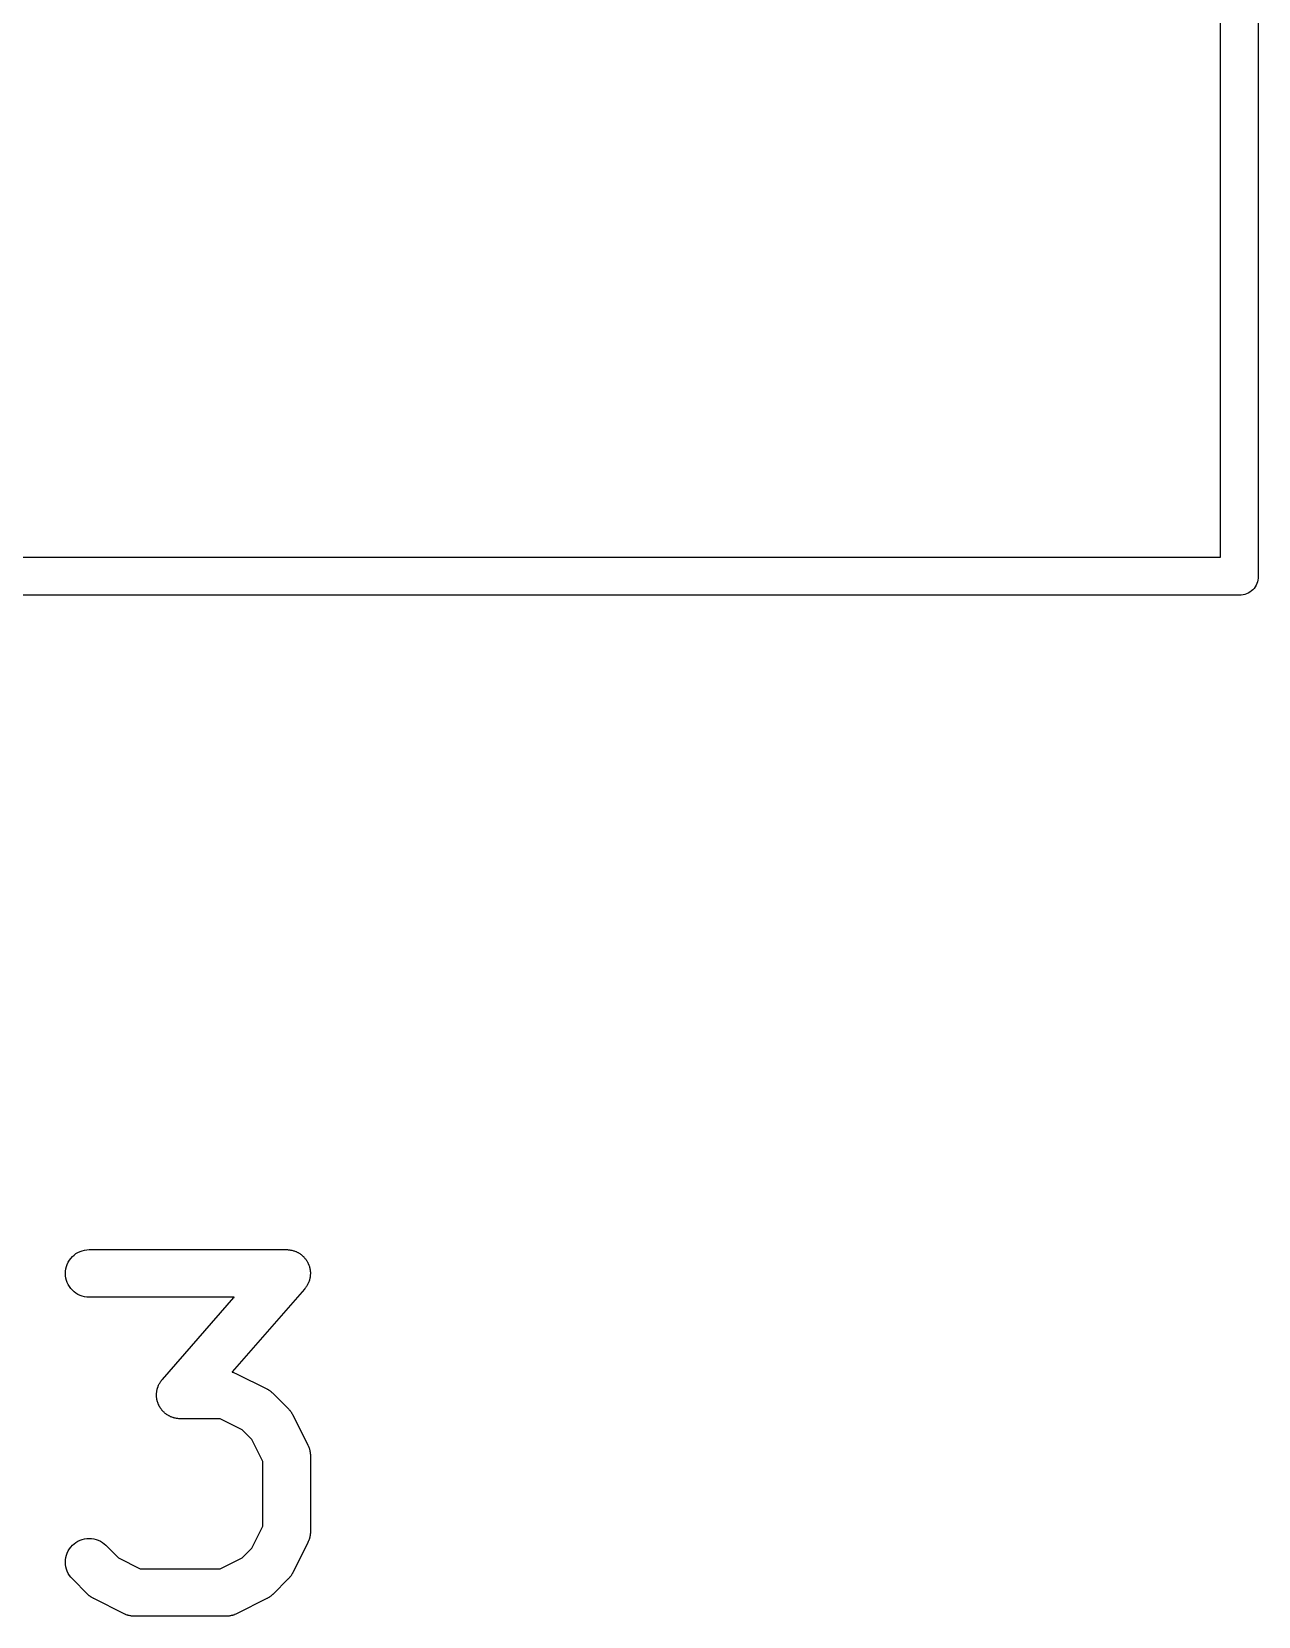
# Model space of a CAD drawing. Header units: metres. Extents: x 89 to 153, y -105 to 4.
# Drawn here: x 146.086 to 149.932, y -84.179 to -79.213 of the extents above; entities that cross this region are included whole.
import ezdxf

# ---------------------------------------------------------------- set-up
doc = ezdxf.new("R2010")
doc.units = ezdxf.units.M

msp = doc.modelspace()

# ---------------------------------------------------------------- linework, layer by layer
for points in [[(149.9322, -75.68), (149.9322, -80.92), (149.9319, -80.9258), (149.931, -80.9316), (149.9296, -80.9373), (149.9276, -80.9428), (149.9252, -80.9481), (149.9221, -80.9531), (149.9187, -80.9578), (149.9147, -80.9621), (149.9104, -80.966), (149.9057, -80.9695), (149.9007, -80.9725), (149.8954, -80.975), (149.8899, -80.977), (149.8843, -80.9784), (149.8785, -80.9792), (149.8726, -80.9795), (142.1327, -80.9795)], [(149.8126, -80.8605), (149.8126, -80.8605), (149.8126, -80.8605), (149.8126, -80.8605), (149.8127, -80.8605), (149.8127, -80.8605), (149.8127, -80.8605), (149.8127, -80.8605), (149.8127, -80.8605), (149.8127, -80.8605), (149.8127, -80.8605), (149.8127, -80.8605), (149.8127, -80.8605), (149.8127, -80.8605), (149.8127, -80.8605), (149.8127, -80.8605), (149.8128, -80.8605), (149.8128, -80.8604), (149.8128, -80.8604), (149.8128, -80.8604), (149.8128, -80.8604), (149.8128, -80.8604), (149.8128, -80.8604), (149.8128, -80.8604), (149.8128, -80.8604), (149.8128, -80.8604), (149.8128, -80.8604), (149.8128, -80.8604), (149.8128, -80.8604), (149.8129, -80.8604), (149.8129, -80.8604), (149.8129, -80.8604), (149.8129, -80.8604), (149.8129, -80.8604), (149.8129, -80.8604), (149.8129, -80.8604), (149.8129, -80.8604), (149.8129, -80.8604), (149.8129, -80.8604), (149.8129, -80.8604), (149.8129, -80.8604), (149.8129, -80.8604), (149.8129, -80.8604), (149.8129, -80.8603), (149.813, -80.8603), (149.813, -80.8603), (149.813, -80.8603), (149.813, -80.8603), (149.813, -80.8603), (149.813, -80.8603), (149.813, -80.8603), (149.813, -80.8603), (149.813, -80.8603), (149.813, -80.8603), (149.813, -80.8603), (149.813, -80.8603), (149.813, -80.8603), (149.813, -80.8603), (149.813, -80.8603), (149.813, -80.8602), (149.813, -80.8602), (149.813, -80.8602), (149.813, -80.8602), (149.813, -80.8602), (149.8131, -80.8602), (149.8131, -80.8602), (149.8131, -80.8602), (149.8131, -80.8602), (149.8131, -80.8602), (149.8131, -80.8602), (149.8131, -80.8602), (149.8131, -80.8602), (149.8131, -80.8602), (149.8131, -80.8601), (149.8131, -80.8601), (149.8131, -80.8601), (149.8131, -80.8601), (149.8131, -80.8601), (149.8131, -80.8601), (149.8131, -80.8601), (149.8131, -80.8601), (149.8131, -80.8601), (149.8131, -80.8601), (149.8131, -80.8601), (149.8131, -80.8601), (149.8131, -80.8601), (149.8131, -80.86), (149.8131, -80.86), (149.8131, -80.86), (149.8131, -80.86), (149.8131, -80.86), (149.8131, -80.86), (149.8131, -80.86), (149.8131, -80.86), (149.8131, -80.86), (149.8131, -80.86), (149.8131, -80.86), (149.8131, -75.74)], [(142.1927, -80.8605), (149.8126, -80.8605), (149.8126, -80.8605)], [(146.214, -84.0623), (146.209, -84.0569), (146.2047, -84.051), (146.2009, -84.0447), (146.1978, -84.0381), (146.1953, -84.0312), (146.1936, -84.0241), (146.1925, -84.0169), (146.1921, -84.0096), (146.1925, -84.0023), (146.1936, -83.995), (146.1953, -83.9879), (146.1978, -83.9811), (146.2009, -83.9744), (146.2047, -83.9682), (146.209, -83.9623), (146.214, -83.9569), (146.2194, -83.952), (146.2253, -83.9476), (146.2315, -83.9438), (146.2381, -83.9407), (146.245, -83.9383), (146.2521, -83.9365), (146.2594, -83.9354), (146.2667, -83.935), (146.274, -83.9354), (146.2812, -83.9365), (146.2883, -83.9383), (146.2952, -83.9407), (146.3018, -83.9438), (146.3081, -83.9476), (146.314, -83.952), (146.3194, -83.9569), (146.3584, -83.9959), (146.3584, -83.9959), (146.3584, -83.9959), (146.3584, -83.9959), (146.3584, -83.9959), (146.3584, -83.9959), (146.3584, -83.9959), (146.3584, -83.9959), (146.3584, -83.9959), (146.3584, -83.9959), (146.3584, -83.9959), (146.3585, -83.9959), (146.3585, -83.996), (146.3585, -83.996), (146.3585, -83.996), (146.3585, -83.996), (146.3585, -83.996), (146.3585, -83.996), (146.3585, -83.996), (146.3585, -83.996), (146.427, -84.0302), (146.427, -84.0302), (146.427, -84.0302), (146.427, -84.0302), (146.427, -84.0302), (146.427, -84.0302), (146.4271, -84.0302), (146.4271, -84.0302), (146.4271, -84.0303), (146.4271, -84.0303), (146.4271, -84.0303), (146.4271, -84.0303), (146.4271, -84.0303), (146.4271, -84.0303), (146.4271, -84.0303), (146.4271, -84.0303), (146.4271, -84.0303), (146.4271, -84.0303), (146.4271, -84.0303), (146.4271, -84.0303), (146.4272, -84.0303), (146.4272, -84.0303), (146.4272, -84.0303), (146.4272, -84.0303), (146.4272, -84.0303), (146.4272, -84.0303), (146.4272, -84.0303), (146.4272, -84.0303), (146.4272, -84.0303), (146.4272, -84.0303), (146.4272, -84.0303), (146.4272, -84.0303), (146.6775, -84.0303), (146.6775, -84.0303), (146.6775, -84.0303), (146.6775, -84.0303), (146.6775, -84.0303), (146.6776, -84.0303), (146.6776, -84.0303), (146.6776, -84.0303), (146.6776, -84.0303), (146.6776, -84.0303), (146.6776, -84.0303), (146.6776, -84.0303), (146.6776, -84.0303), (146.6776, -84.0303), (146.6776, -84.0303), (146.6776, -84.0303), (146.6776, -84.0303), (146.6777, -84.0303), (146.6777, -84.0303), (146.6777, -84.0303), (146.6777, -84.0303), (146.6777, -84.0303), (146.6777, -84.0303), (146.6777, -84.0303), (146.6777, -84.0302), (146.6777, -84.0302), (146.6777, -84.0302), (146.6777, -84.0302), (146.6777, -84.0302), (146.6777, -84.0302), (146.6777, -84.0302), (146.6777, -84.0302), (146.7463, -83.996), (146.7463, -83.996), (146.7463, -83.996), (146.7463, -83.996), (146.7463, -83.996), (146.7463, -83.996), (146.7463, -83.996), (146.7463, -83.996), (146.7463, -83.9959), (146.7463, -83.9959), (146.7463, -83.9959), (146.7463, -83.9959), (146.7463, -83.9959), (146.7463, -83.9959), (146.7464, -83.9959), (146.7464, -83.9959), (146.7464, -83.9959), (146.7464, -83.9959), (146.7464, -83.9959), (146.7464, -83.9959), (146.7768, -83.9655), (146.7768, -83.9655), (146.7768, -83.9655), (146.7768, -83.9655), (146.7768, -83.9655), (146.7768, -83.9655), (146.7768, -83.9654), (146.7768, -83.9654), (146.7768, -83.9654), (146.7768, -83.9654), (146.7768, -83.9654), (146.7768, -83.9654), (146.7768, -83.9654), (146.7768, -83.9654), (146.7769, -83.9654), (146.7769, -83.9654), (146.7769, -83.9654), (146.7769, -83.9654), (146.7769, -83.9654), (146.7769, -83.9654), (146.8111, -83.8969), (146.8111, -83.8968), (146.8111, -83.8968), (146.8111, -83.8968), (146.8111, -83.8968), (146.8111, -83.8968), (146.8111, -83.8968), (146.8111, -83.8968), (146.8111, -83.8968), (146.8112, -83.8968), (146.8112, -83.8968), (146.8112, -83.8968), (146.8112, -83.8968), (146.8112, -83.8968), (146.8112, -83.8968), (146.8112, -83.8967), (146.8112, -83.8967), (146.8112, -83.8967), (146.8112, -83.8967), (146.8112, -83.8967), (146.8112, -83.8967), (146.8112, -83.8967), (146.8112, -83.8967), (146.8112, -83.8967), (146.8112, -83.8967), (146.8112, -83.8967), (146.8112, -83.8967), (146.8112, -83.8967), (146.8112, -83.8967), (146.8112, -83.8966), (146.8112, -83.8966), (146.8112, -83.8966), (146.8112, -83.694), (146.8112, -83.6939), (146.8112, -83.6939), (146.8112, -83.6939), (146.8112, -83.6939), (146.8112, -83.6939), (146.8112, -83.6939), (146.8112, -83.6939), (146.8112, -83.6939), (146.8112, -83.6939), (146.8112, -83.6939), (146.8112, -83.6939), (146.8112, -83.6939), (146.8112, -83.6939), (146.8112, -83.6939), (146.8112, -83.6938), (146.8112, -83.6938), (146.8112, -83.6938), (146.8112, -83.6938), (146.8112, -83.6938), (146.8112, -83.6938), (146.8112, -83.6938), (146.8112, -83.6938), (146.8111, -83.6938), (146.8111, -83.6938), (146.8111, -83.6938), (146.8111, -83.6938), (146.8111, -83.6938), (146.8111, -83.6938), (146.8111, -83.6937), (146.8111, -83.6937), (146.8111, -83.6937), (146.7769, -83.6252), (146.7769, -83.6252), (146.7769, -83.6252), (146.7769, -83.6252), (146.7769, -83.6252), (146.7769, -83.6252), (146.7768, -83.6252), (146.7768, -83.6252), (146.7768, -83.6252), (146.7768, -83.6252), (146.7768, -83.6252), (146.7768, -83.6252), (146.7768, -83.6251), (146.7768, -83.6251), (146.7768, -83.6251), (146.7768, -83.6251), (146.7768, -83.6251), (146.7768, -83.6251), (146.7768, -83.6251), (146.7768, -83.6251), (146.7464, -83.5947), (146.7464, -83.5947), (146.7464, -83.5947), (146.7464, -83.5947), (146.7464, -83.5947), (146.7464, -83.5947), (146.7463, -83.5947), (146.7463, -83.5947), (146.7463, -83.5947), (146.7463, -83.5947), (146.7463, -83.5947), (146.7463, -83.5946), (146.7463, -83.5946), (146.7463, -83.5946), (146.7463, -83.5946), (146.7463, -83.5946), (146.7463, -83.5946), (146.7463, -83.5946), (146.7463, -83.5946), (146.7463, -83.5946), (146.6777, -83.5604), (146.6777, -83.5604), (146.6777, -83.5604), (146.6777, -83.5604), (146.6777, -83.5604), (146.6777, -83.5603), (146.6777, -83.5603), (146.6777, -83.5603), (146.6777, -83.5603), (146.6777, -83.5603), (146.6777, -83.5603), (146.6777, -83.5603), (146.6777, -83.5603), (146.6777, -83.5603), (146.6777, -83.5603), (146.6776, -83.5603), (146.6776, -83.5603), (146.6776, -83.5603), (146.6776, -83.5603), (146.6776, -83.5603), (146.6776, -83.5603), (146.6776, -83.5603), (146.6776, -83.5603), (146.6776, -83.5603), (146.6776, -83.5603), (146.6776, -83.5603), (146.6776, -83.5603), (146.6775, -83.5603), (146.6775, -83.5603), (146.6775, -83.5603), (146.6775, -83.5603), (146.6775, -83.5603), (146.5524, -83.5603), (146.5512, -83.5603), (146.5512, -83.5603), (146.5512, -83.5603), (146.5512, -83.5603), (146.5512, -83.5603), (146.5512, -83.5603), (146.5512, -83.5603), (146.5512, -83.5603), (146.55, -83.5603), (146.5476, -83.5601), (146.5476, -83.5601), (146.5476, -83.5601), (146.5476, -83.5601), (146.5475, -83.5601), (146.5475, -83.5601), (146.5475, -83.5601), (146.5451, -83.5599), (146.5439, -83.5598), (146.5439, -83.5598), (146.5439, -83.5598), (146.5439, -83.5598), (146.5439, -83.5598), (146.5439, -83.5598), (146.5439, -83.5598), (146.5439, -83.5598), (146.5427, -83.5597), (146.5403, -83.5592), (146.5403, -83.5592), (146.5403, -83.5592), (146.5403, -83.5592), (146.5403, -83.5592), (146.5403, -83.5592), (146.5403, -83.5592), (146.5378, -83.5589), (146.5367, -83.5586), (146.5367, -83.5586), (146.5367, -83.5586), (146.5367, -83.5586), (146.5367, -83.5586), (146.5367, -83.5586), (146.5367, -83.5586), (146.5367, -83.5586), (146.5355, -83.5584), (146.5332, -83.5577), (146.5332, -83.5577), (146.5332, -83.5577), (146.5332, -83.5577), (146.5331, -83.5577), (146.5331, -83.5577), (146.5331, -83.5577), (146.5307, -83.5571), (146.5297, -83.5567), (146.5296, -83.5567), (146.5296, -83.5567), (146.5296, -83.5567), (146.5296, -83.5567), (146.5296, -83.5567), (146.5296, -83.5567), (146.5296, -83.5567), (146.5285, -83.5564), (146.5262, -83.5555), (146.5262, -83.5555), (146.5262, -83.5555), (146.5262, -83.5555), (146.5262, -83.5555), (146.5262, -83.5555), (146.5262, -83.5555), (146.5239, -83.5546), (146.5228, -83.5541), (146.5228, -83.5541), (146.5228, -83.5541), (146.5228, -83.5541), (146.5228, -83.5541), (146.5228, -83.5541), (146.5228, -83.5541), (146.5228, -83.5541), (146.5217, -83.5537), (146.5195, -83.5526), (146.5195, -83.5526), (146.5195, -83.5526), (146.5195, -83.5526), (146.5195, -83.5526), (146.5195, -83.5526), (146.5195, -83.5526), (146.5172, -83.5515), (146.5162, -83.5509), (146.5162, -83.5509), (146.5162, -83.5509), (146.5162, -83.5509), (146.5162, -83.5509), (146.5162, -83.5509), (146.5162, -83.5509), (146.5162, -83.5509), (146.5152, -83.5504), (146.5131, -83.549), (146.5131, -83.549), (146.5131, -83.549), (146.5131, -83.549), (146.5131, -83.549), (146.5131, -83.549), (146.5131, -83.549), (146.511, -83.5477), (146.51, -83.5471), (146.51, -83.547), (146.51, -83.547), (146.51, -83.547), (146.51, -83.547), (146.51, -83.547), (146.51, -83.547), (146.51, -83.547), (146.509, -83.5464), (146.5071, -83.5449), (146.5071, -83.5449), (146.5071, -83.5449), (146.5071, -83.5449), (146.5071, -83.5449), (146.5071, -83.5449), (146.5071, -83.5449), (146.5051, -83.5434), (146.5042, -83.5426), (146.5042, -83.5426), (146.5042, -83.5426), (146.5042, -83.5426), (146.5042, -83.5426), (146.5042, -83.5426), (146.5042, -83.5426), (146.5042, -83.5426), (146.5033, -83.5419), (146.5015, -83.5401), (146.5015, -83.5401), (146.5015, -83.5401), (146.5015, -83.5401), (146.5015, -83.5401), (146.5015, -83.5401), (146.5015, -83.5401), (146.4997, -83.5385), (146.4989, -83.5376), (146.4989, -83.5376), (146.4989, -83.5376), (146.4989, -83.5376), (146.4989, -83.5376), (146.4989, -83.5376), (146.4989, -83.5376), (146.4989, -83.5376), (146.498, -83.5368), (146.4964, -83.5349), (146.4964, -83.5349), (146.4964, -83.5349), (146.4964, -83.5349), (146.4964, -83.5349), (146.4964, -83.5349), (146.4964, -83.5349), (146.4948, -83.5331), (146.4941, -83.5321), (146.4941, -83.5321), (146.4941, -83.5321), (146.4941, -83.5321), (146.4941, -83.5321), (146.4941, -83.5321), (146.4941, -83.5321), (146.4941, -83.5321), (146.4933, -83.5312), (146.4919, -83.5292), (146.4919, -83.5292), (146.4919, -83.5292), (146.4919, -83.5292), (146.4919, -83.5292), (146.4919, -83.5292), (146.4919, -83.5292), (146.4904, -83.5272), (146.4898, -83.5262), (146.4898, -83.5262), (146.4898, -83.5262), (146.4898, -83.5262), (146.4898, -83.5262), (146.4898, -83.5262), (146.4898, -83.5262), (146.4898, -83.5262), (146.4891, -83.5252), (146.4879, -83.523), (146.4879, -83.523), (146.4879, -83.523), (146.4879, -83.523), (146.4879, -83.523), (146.4879, -83.523), (146.4879, -83.523), (146.4866, -83.5209), (146.4861, -83.5199), (146.4861, -83.5198), (146.4861, -83.5198), (146.4861, -83.5198), (146.4861, -83.5198), (146.4861, -83.5198), (146.4861, -83.5198), (146.4861, -83.5198), (146.4856, -83.5188), (146.4846, -83.5165), (146.4846, -83.5165), (146.4846, -83.5165), (146.4846, -83.5165), (146.4846, -83.5165), (146.4846, -83.5165), (146.4846, -83.5165), (146.4835, -83.5143), (146.4831, -83.5132), (146.4831, -83.5132), (146.4831, -83.5132), (146.4831, -83.5132), (146.4831, -83.5132), (146.4831, -83.5132), (146.4831, -83.5132), (146.4831, -83.5132), (146.4827, -83.5121), (146.4819, -83.5098), (146.4819, -83.5097), (146.4819, -83.5097), (146.4819, -83.5097), (146.4819, -83.5097), (146.4819, -83.5097), (146.4819, -83.5097), (146.4811, -83.5074), (146.4808, -83.5063), (146.4808, -83.5063), (146.4808, -83.5063), (146.4808, -83.5063), (146.4808, -83.5063), (146.4808, -83.5063), (146.4808, -83.5063), (146.4808, -83.5062), (146.4804, -83.5051), (146.4799, -83.5027), (146.4799, -83.5027), (146.4799, -83.5027), (146.4799, -83.5027), (146.4799, -83.5027), (146.4799, -83.5027), (146.4799, -83.5027), (146.4793, -83.5003), (146.4791, -83.4992), (146.4791, -83.4992), (146.4791, -83.4992), (146.4791, -83.4991), (146.4791, -83.4991), (146.4791, -83.4991), (146.4791, -83.4991), (146.4791, -83.4991), (146.4789, -83.498), (146.4786, -83.4955), (146.4786, -83.4955), (146.4786, -83.4955), (146.4786, -83.4955), (146.4786, -83.4955), (146.4786, -83.4955), (146.4786, -83.4955), (146.4782, -83.4931), (146.4781, -83.4919), (146.4781, -83.4919), (146.4781, -83.4919), (146.4781, -83.4919), (146.4781, -83.4919), (146.4781, -83.4919), (146.4781, -83.4919), (146.4781, -83.4919), (146.478, -83.4907), (146.478, -83.4883), (146.478, -83.4883), (146.478, -83.4883), (146.478, -83.4882), (146.478, -83.4882), (146.478, -83.4882), (146.478, -83.4882), (146.4778, -83.4858), (146.4779, -83.4846), (146.4779, -83.4846), (146.4779, -83.4846), (146.4779, -83.4846), (146.4779, -83.4846), (146.4779, -83.4846), (146.4779, -83.4846), (146.4779, -83.4846), (146.4779, -83.4834), (146.4781, -83.481), (146.4781, -83.4809), (146.4781, -83.4809), (146.4781, -83.4809), (146.4781, -83.4809), (146.4781, -83.4809), (146.4781, -83.4809), (146.4782, -83.4785), (146.4784, -83.4773), (146.4784, -83.4773), (146.4784, -83.4773), (146.4784, -83.4773), (146.4784, -83.4773), (146.4784, -83.4773), (146.4784, -83.4773), (146.4784, -83.4773), (146.4785, -83.4761), (146.4789, -83.4737), (146.4789, -83.4737), (146.4789, -83.4737), (146.4789, -83.4737), (146.4789, -83.4737), (146.4789, -83.4737), (146.4789, -83.4737), (146.4793, -83.4712), (146.4796, -83.4701), (146.4796, -83.4701), (146.4796, -83.4701), (146.4796, -83.4701), (146.4796, -83.4701), (146.4796, -83.4701), (146.4796, -83.4701), (146.4796, -83.4701), (146.4798, -83.4689), (146.4804, -83.4665), (146.4804, -83.4665), (146.4804, -83.4665), (146.4805, -83.4665), (146.4805, -83.4665), (146.4805, -83.4665), (146.4805, -83.4665), (146.4811, -83.4641), (146.4814, -83.463), (146.4814, -83.463), (146.4814, -83.463), (146.4815, -83.463), (146.4815, -83.463), (146.4815, -83.463), (146.4815, -83.463), (146.4815, -83.463), (146.4818, -83.4619), (146.4827, -83.4596), (146.4827, -83.4596), (146.4827, -83.4596), (146.4827, -83.4596), (146.4827, -83.4596), (146.4827, -83.4596), (146.4827, -83.4596), (146.4835, -83.4572), (146.484, -83.4562), (146.484, -83.4562), (146.484, -83.4562), (146.484, -83.4562), (146.484, -83.4562), (146.484, -83.4562), (146.484, -83.4562), (146.484, -83.4562), (146.4845, -83.4551), (146.4856, -83.4529), (146.4856, -83.4529), (146.4856, -83.4529), (146.4856, -83.4529), (146.4856, -83.4529), (146.4856, -83.4529), (146.4856, -83.4529), (146.4866, -83.4506), (146.4872, -83.4496), (146.4872, -83.4496), (146.4872, -83.4496), (146.4873, -83.4496), (146.4873, -83.4496), (146.4873, -83.4496), (146.4873, -83.4496), (146.4873, -83.4496), (146.4878, -83.4486), (146.4891, -83.4465), (146.4891, -83.4465), (146.4891, -83.4465), (146.4891, -83.4465), (146.4891, -83.4465), (146.4891, -83.4465), (146.4891, -83.4465), (146.4904, -83.4444), (146.4911, -83.4434), (146.4911, -83.4434), (146.4911, -83.4434), (146.4911, -83.4434), (146.4911, -83.4434), (146.4911, -83.4434), (146.4911, -83.4434), (146.4911, -83.4434), (146.4917, -83.4424), (146.4933, -83.4405), (146.4933, -83.4405), (146.4933, -83.4405), (146.4933, -83.4405), (146.4933, -83.4405), (146.4933, -83.4405), (146.4933, -83.4405), (146.4948, -83.4385), (146.4955, -83.4376), (146.4955, -83.4376), (146.4955, -83.4376), (146.4956, -83.4376), (146.4956, -83.4376), (146.4956, -83.4376), (146.4956, -83.4376), (146.4956, -83.4376), (146.4963, -83.4367), (146.7207, -83.1802), (146.7207, -83.1802), (146.7207, -83.1802), (146.7207, -83.1802), (146.7207, -83.1802), (146.7207, -83.1802), (146.7208, -83.1801), (146.7208, -83.1801), (146.7208, -83.1801), (146.7208, -83.1801), (146.7208, -83.1801), (146.7208, -83.1801), (146.7208, -83.1801), (146.7208, -83.1801), (146.7208, -83.1801), (146.7208, -83.1801), (146.7208, -83.1801), (146.7208, -83.1801), (146.7208, -83.1801), (146.7208, -83.1801), (146.7208, -83.18), (146.7208, -83.18), (146.7208, -83.18), (146.7208, -83.18), (146.7208, -83.18), (146.7208, -83.18), (146.7208, -83.18), (146.7208, -83.18), (146.7208, -83.18), (146.7208, -83.18), (146.7208, -83.18), (146.7208, -83.18), (146.7208, -83.18), (146.7208, -83.1799), (146.7208, -83.1799), (146.7208, -83.1799), (146.7208, -83.1799), (146.7208, -83.1799), (146.7208, -83.1799), (146.7208, -83.1799), (146.7208, -83.1799), (146.7208, -83.1799), (146.7208, -83.1799), (146.7208, -83.1799), (146.7208, -83.1799), (146.7208, -83.1798), (146.7208, -83.1798), (146.7208, -83.1798), (146.7208, -83.1798), (146.7208, -83.1798), (146.7208, -83.1798), (146.7208, -83.1798), (146.7208, -83.1798), (146.7208, -83.1798), (146.7208, -83.1798), (146.7208, -83.1798), (146.7208, -83.1798), (146.7208, -83.1797), (146.7208, -83.1797), (146.7208, -83.1797), (146.7208, -83.1797), (146.7208, -83.1797), (146.7208, -83.1797), (146.7208, -83.1797), (146.7208, -83.1797), (146.7208, -83.1797), (146.7208, -83.1797), (146.7208, -83.1797), (146.7208, -83.1797), (146.7208, -83.1796), (146.7208, -83.1796), (146.7208, -83.1796), (146.7208, -83.1796), (146.7208, -83.1796), (146.7208, -83.1796), (146.7208, -83.1796), (146.7208, -83.1796), (146.7208, -83.1796), (146.7208, -83.1796), (146.7208, -83.1796), (146.7208, -83.1796), (146.7208, -83.1796), (146.7208, -83.1796), (146.7207, -83.1796), (146.7207, -83.1795), (146.7207, -83.1795), (146.7207, -83.1795), (146.7207, -83.1795), (146.7207, -83.1795), (146.7207, -83.1795), (146.7207, -83.1795), (146.7207, -83.1795), (146.7207, -83.1795), (146.7207, -83.1795), (146.7207, -83.1795), (146.7207, -83.1795), (146.7207, -83.1795), (146.7207, -83.1795), (146.7207, -83.1795), (146.7207, -83.1795), (146.7207, -83.1795), (146.7206, -83.1795), (146.7206, -83.1794), (146.7206, -83.1794), (146.7206, -83.1794), (146.7206, -83.1794), (146.7206, -83.1794), (146.7206, -83.1794), (146.7206, -83.1794), (146.7206, -83.1794), (146.7206, -83.1794), (146.7206, -83.1794), (146.7206, -83.1794), (146.7206, -83.1794), (146.7205, -83.1794), (146.7205, -83.1794), (146.7205, -83.1794), (146.7205, -83.1794), (146.7205, -83.1794), (146.7205, -83.1794), (146.7205, -83.1794), (146.7205, -83.1794), (146.7205, -83.1794), (146.7205, -83.1794), (146.7205, -83.1794), (146.7205, -83.1794), (146.7204, -83.1794), (146.7204, -83.1794), (146.7204, -83.1794), (146.7204, -83.1794), (146.7204, -83.1794), (146.7204, -83.1794), (146.7204, -83.1794), (146.7204, -83.1794), (146.7204, -83.1794), (146.7204, -83.1794), (146.7204, -83.1794), (146.7204, -83.1794), (146.7204, -83.1794), (146.7203, -83.1794), (146.2667, -83.1794), (146.2594, -83.179), (146.2521, -83.1779), (146.245, -83.1761), (146.2381, -83.1737), (146.2315, -83.1706), (146.2253, -83.1668), (146.2194, -83.1624), (146.214, -83.1575), (146.209, -83.1521), (146.2047, -83.1462), (146.2009, -83.14), (146.1978, -83.1333), (146.1953, -83.1265), (146.1936, -83.1194), (146.1925, -83.1121), (146.1921, -83.1048), (146.1925, -83.0975), (146.1936, -83.0903), (146.1953, -83.0832), (146.1978, -83.0763), (146.2009, -83.0697), (146.2047, -83.0634), (146.209, -83.0575), (146.214, -83.0521), (146.2194, -83.0472), (146.2253, -83.0428), (146.2315, -83.0391), (146.2381, -83.036), (146.245, -83.0335), (146.2521, -83.0317), (146.2594, -83.0306), (146.2667, -83.0303), (146.8857, -83.0303), (146.8869, -83.0303), (146.8869, -83.0303), (146.8869, -83.0303), (146.8869, -83.0303), (146.8869, -83.0303), (146.8869, -83.0303), (146.8869, -83.0303), (146.8869, -83.0303), (146.8881, -83.0303), (146.8905, -83.0305), (146.8905, -83.0305), (146.8905, -83.0305), (146.8905, -83.0305), (146.8905, -83.0305), (146.8905, -83.0305), (146.8906, -83.0305), (146.893, -83.0306), (146.8942, -83.0308), (146.8942, -83.0308), (146.8942, -83.0308), (146.8942, -83.0308), (146.8942, -83.0308), (146.8942, -83.0308), (146.8942, -83.0308), (146.8942, -83.0308), (146.8954, -83.0309), (146.8978, -83.0314), (146.8978, -83.0314), (146.8978, -83.0314), (146.8978, -83.0314), (146.8978, -83.0314), (146.8978, -83.0314), (146.8978, -83.0314), (146.9003, -83.0317), (146.9014, -83.032), (146.9014, -83.032), (146.9014, -83.032), (146.9014, -83.032), (146.9014, -83.032), (146.9014, -83.032), (146.9014, -83.032), (146.9014, -83.032), (146.9026, -83.0322), (146.9049, -83.0329), (146.9049, -83.0329), (146.9049, -83.0329), (146.9049, -83.0329), (146.9049, -83.0329), (146.9049, -83.0329), (146.905, -83.0329), (146.9074, -83.0335), (146.9084, -83.0339), (146.9085, -83.0339), (146.9085, -83.0339), (146.9085, -83.0339), (146.9085, -83.0339), (146.9085, -83.0339), (146.9085, -83.0339), (146.9085, -83.0339), (146.9096, -83.0342), (146.9119, -83.0351), (146.9119, -83.0351), (146.9119, -83.0351), (146.9119, -83.0351), (146.9119, -83.0351), (146.9119, -83.0351), (146.9119, -83.0351), (146.9142, -83.036), (146.9153, -83.0365), (146.9153, -83.0365), (146.9153, -83.0365), (146.9153, -83.0365), (146.9153, -83.0365), (146.9153, -83.0365), (146.9153, -83.0365), (146.9153, -83.0365), (146.9164, -83.0369), (146.9186, -83.038), (146.9186, -83.038), (146.9186, -83.038), (146.9186, -83.038), (146.9186, -83.038), (146.9186, -83.038), (146.9186, -83.038), (146.9209, -83.0391), (146.9218, -83.0397), (146.9219, -83.0397), (146.9219, -83.0397), (146.9219, -83.0397), (146.9219, -83.0397), (146.9219, -83.0397), (146.9219, -83.0397), (146.9219, -83.0397), (146.9229, -83.0402), (146.925, -83.0416), (146.925, -83.0416), (146.925, -83.0416), (146.925, -83.0416), (146.925, -83.0416), (146.925, -83.0416), (146.925, -83.0416), (146.9271, -83.0428), (146.9281, -83.0435), (146.9281, -83.0435), (146.9281, -83.0435), (146.9281, -83.0435), (146.9281, -83.0435), (146.9281, -83.0436), (146.9281, -83.0436), (146.9281, -83.0436), (146.9291, -83.0442), (146.931, -83.0457), (146.931, -83.0457), (146.931, -83.0457), (146.931, -83.0457), (146.931, -83.0457), (146.931, -83.0457), (146.931, -83.0457), (146.933, -83.0472), (146.9339, -83.048), (146.9339, -83.048), (146.9339, -83.048), (146.9339, -83.048), (146.9339, -83.048), (146.9339, -83.048), (146.9339, -83.048), (146.9339, -83.048), (146.9348, -83.0487), (146.9366, -83.0504), (146.9366, -83.0504), (146.9366, -83.0504), (146.9366, -83.0504), (146.9366, -83.0505), (146.9366, -83.0505), (146.9366, -83.0505), (146.9384, -83.0521), (146.9392, -83.053), (146.9392, -83.053), (146.9392, -83.053), (146.9392, -83.053), (146.9392, -83.053), (146.9392, -83.053), (146.9392, -83.053), (146.9392, -83.053), (146.9401, -83.0538), (146.9417, -83.0557), (146.9417, -83.0557), (146.9417, -83.0557), (146.9417, -83.0557), (146.9417, -83.0557), (146.9417, -83.0557), (146.9417, -83.0557), (146.9433, -83.0575), (146.944, -83.0585), (146.944, -83.0585), (146.944, -83.0585), (146.944, -83.0585), (146.944, -83.0585), (146.944, -83.0585), (146.944, -83.0585), (146.944, -83.0585), (146.9448, -83.0594), (146.9462, -83.0614), (146.9462, -83.0614), (146.9462, -83.0614), (146.9462, -83.0614), (146.9462, -83.0614), (146.9462, -83.0614), (146.9462, -83.0614), (146.9477, -83.0634), (146.9483, -83.0644), (146.9483, -83.0644), (146.9483, -83.0644), (146.9483, -83.0644), (146.9483, -83.0644), (146.9483, -83.0644), (146.9483, -83.0644), (146.9483, -83.0644), (146.949, -83.0654), (146.9502, -83.0675), (146.9502, -83.0676), (146.9502, -83.0676), (146.9502, -83.0676), (146.9502, -83.0676), (146.9502, -83.0676), (146.9502, -83.0676), (146.9514, -83.0697), (146.9519, -83.0707), (146.9519, -83.0707), (146.9519, -83.0707), (146.952, -83.0707), (146.952, -83.0707), (146.952, -83.0708), (146.952, -83.0708), (146.952, -83.0708), (146.9525, -83.0718), (146.9535, -83.074), (146.9535, -83.074), (146.9535, -83.074), (146.9535, -83.0741), (146.9535, -83.0741), (146.9535, -83.0741), (146.9535, -83.0741), (146.9546, -83.0763), (146.955, -83.0774), (146.955, -83.0774), (146.955, -83.0774), (146.955, -83.0774), (146.955, -83.0774), (146.955, -83.0774), (146.955, -83.0774), (146.955, -83.0774), (146.9554, -83.0785), (146.9562, -83.0808), (146.9562, -83.0808), (146.9562, -83.0808), (146.9562, -83.0808), (146.9562, -83.0809), (146.9562, -83.0809), (146.9562, -83.0809), (146.957, -83.0832), (146.9573, -83.0843), (146.9573, -83.0843), (146.9573, -83.0843), (146.9573, -83.0843), (146.9573, -83.0843), (146.9573, -83.0843), (146.9573, -83.0843), (146.9573, -83.0843), (146.9577, -83.0854), (146.9582, -83.0879), (146.9582, -83.0879), (146.9582, -83.0879), (146.9582, -83.0879), (146.9582, -83.0879), (146.9582, -83.0879), (146.9582, -83.0879), (146.9588, -83.0903), (146.959, -83.0914), (146.959, -83.0914), (146.959, -83.0914), (146.959, -83.0914), (146.959, -83.0914), (146.959, -83.0915), (146.959, -83.0915), (146.959, -83.0915), (146.9592, -83.0926), (146.9595, -83.0951), (146.9595, -83.0951), (146.9595, -83.0951), (146.9595, -83.0951), (146.9595, -83.0951), (146.9595, -83.0951), (146.9595, -83.0951), (146.9599, -83.0975), (146.9599, -83.0987), (146.9599, -83.0987), (146.9599, -83.0987), (146.9599, -83.0987), (146.9599, -83.0987), (146.9599, -83.0987), (146.9599, -83.0987), (146.9599, -83.0987), (146.9601, -83.0999), (146.9601, -83.1023), (146.9601, -83.1023), (146.9601, -83.1023), (146.9601, -83.1023), (146.9601, -83.1023), (146.9601, -83.1023), (146.9601, -83.1023), (146.9603, -83.1048), (146.9602, -83.106), (146.9602, -83.106), (146.9602, -83.106), (146.9602, -83.106), (146.9602, -83.106), (146.9602, -83.106), (146.9602, -83.106), (146.9602, -83.106), (146.9602, -83.1072), (146.96, -83.1096), (146.96, -83.1096), (146.96, -83.1096), (146.96, -83.1096), (146.96, -83.1097), (146.96, -83.1097), (146.96, -83.1097), (146.9599, -83.1121), (146.9597, -83.1133), (146.9597, -83.1133), (146.9597, -83.1133), (146.9597, -83.1133), (146.9597, -83.1133), (146.9597, -83.1133), (146.9597, -83.1133), (146.9597, -83.1133), (146.9596, -83.1145), (146.9592, -83.1169), (146.9592, -83.1169), (146.9592, -83.1169), (146.9592, -83.1169), (146.9592, -83.1169), (146.9592, -83.1169), (146.9592, -83.1169), (146.9588, -83.1194), (146.9585, -83.1205), (146.9585, -83.1205), (146.9585, -83.1205), (146.9585, -83.1205), (146.9585, -83.1205), (146.9585, -83.1205), (146.9585, -83.1205), (146.9585, -83.1205), (146.9583, -83.1217), (146.9576, -83.124), (146.9576, -83.124), (146.9576, -83.124), (146.9576, -83.124), (146.9576, -83.1241), (146.9576, -83.1241), (146.9576, -83.1241), (146.957, -83.1265), (146.9566, -83.1275), (146.9566, -83.1276), (146.9566, -83.1276), (146.9566, -83.1276), (146.9566, -83.1276), (146.9566, -83.1276), (146.9566, -83.1276), (146.9566, -83.1276), (146.9563, -83.1287), (146.9554, -83.131), (146.9554, -83.131), (146.9554, -83.131), (146.9554, -83.131), (146.9554, -83.131), (146.9554, -83.131), (146.9554, -83.131), (146.9546, -83.1333), (146.9541, -83.1344), (146.9541, -83.1344), (146.9541, -83.1344), (146.9541, -83.1344), (146.9541, -83.1344), (146.9541, -83.1344), (146.9541, -83.1344), (146.9541, -83.1344), (146.9536, -83.1355), (146.9525, -83.1377), (146.9525, -83.1377), (146.9525, -83.1377), (146.9525, -83.1377), (146.9525, -83.1377), (146.9525, -83.1377), (146.9525, -83.1377), (146.9514, -83.14), (146.9509, -83.141), (146.9508, -83.141), (146.9508, -83.141), (146.9508, -83.141), (146.9508, -83.141), (146.9508, -83.141), (146.9508, -83.141), (146.9508, -83.141), (146.9503, -83.142), (146.949, -83.1441), (146.949, -83.1441), (146.949, -83.1441), (146.949, -83.1441), (146.949, -83.1441), (146.949, -83.1441), (146.949, -83.1441), (146.9477, -83.1462), (146.947, -83.1472), (146.947, -83.1472), (146.947, -83.1472), (146.947, -83.1472), (146.947, -83.1472), (146.947, -83.1472), (146.947, -83.1472), (146.947, -83.1472), (146.9463, -83.1482), (146.9448, -83.1501), (146.9448, -83.1501), (146.9448, -83.1501), (146.9448, -83.1501), (146.9448, -83.1501), (146.9448, -83.1501), (146.9448, -83.1501), (146.9433, -83.1521), (146.9426, -83.153), (146.9425, -83.153), (146.9425, -83.153), (146.9425, -83.153), (146.9425, -83.153), (146.9425, -83.153), (146.9425, -83.153), (146.9425, -83.153), (146.9418, -83.1539), (146.715, -83.4132), (146.715, -83.4132), (146.715, -83.4132), (146.7149, -83.4132), (146.7149, -83.4132), (146.7149, -83.4132), (146.7149, -83.4132), (146.7149, -83.4132), (146.7149, -83.4132), (146.7149, -83.4132), (146.7149, -83.4132), (146.7149, -83.4132), (146.7149, -83.4132), (146.7149, -83.4132), (146.7149, -83.4133), (146.7149, -83.4133), (146.7149, -83.4133), (146.7149, -83.4133), (146.7149, -83.4133), (146.7149, -83.4133), (146.7149, -83.4133), (146.7149, -83.4133), (146.7149, -83.4133), (146.7149, -83.4133), (146.7149, -83.4133), (146.7149, -83.4133), (146.7149, -83.4133), (146.7149, -83.4134), (146.7149, -83.4134), (146.7148, -83.4134), (146.7148, -83.4134), (146.7148, -83.4134), (146.7148, -83.4134), (146.7148, -83.4134), (146.7148, -83.4134), (146.7148, -83.4134), (146.7148, -83.4134), (146.7148, -83.4134), (146.7148, -83.4134), (146.7148, -83.4135), (146.7148, -83.4135), (146.7148, -83.4135), (146.7148, -83.4135), (146.7148, -83.4135), (146.7148, -83.4135), (146.7148, -83.4135), (146.7148, -83.4135), (146.7148, -83.4135), (146.7148, -83.4135), (146.7148, -83.4135), (146.7148, -83.4135), (146.7148, -83.4135), (146.7148, -83.4135), (146.7148, -83.4136), (146.7148, -83.4136), (146.7148, -83.4136), (146.7148, -83.4136), (146.7148, -83.4136), (146.7148, -83.4136), (146.7148, -83.4136), (146.7149, -83.4136), (146.7149, -83.4136), (146.7149, -83.4136), (146.7149, -83.4136), (146.7149, -83.4136), (146.7149, -83.4137), (146.7149, -83.4137), (146.7149, -83.4137), (146.7149, -83.4137), (146.7149, -83.4137), (146.7149, -83.4137), (146.7149, -83.4137), (146.7149, -83.4137), (146.7149, -83.4137), (146.7149, -83.4137), (146.7149, -83.4137), (146.7149, -83.4137), (146.7149, -83.4137), (146.7149, -83.4138), (146.7149, -83.4138), (146.7149, -83.4138), (146.7149, -83.4138), (146.7149, -83.4138), (146.7149, -83.4138), (146.7149, -83.4138), (146.7149, -83.4138), (146.7149, -83.4138), (146.715, -83.4138), (146.715, -83.4138), (146.715, -83.4138), (146.715, -83.4138), (146.715, -83.4138), (146.715, -83.4138), (146.715, -83.4139), (146.715, -83.4139), (146.715, -83.4139), (146.715, -83.4139), (146.715, -83.4139), (146.715, -83.4139), (146.715, -83.4139), (146.715, -83.4139), (146.715, -83.4139), (146.715, -83.4139), (146.715, -83.4139), (146.7151, -83.4139), (146.7151, -83.4139), (146.7151, -83.4139), (146.7151, -83.4139), (146.7151, -83.4139), (146.7151, -83.4139), (146.7151, -83.4139), (146.7151, -83.4139), (146.7151, -83.4139), (146.7151, -83.4139), (146.7151, -83.4139), (146.7151, -83.4139), (146.7151, -83.414), (146.7152, -83.414), (146.7152, -83.414), (146.7152, -83.414), (146.7152, -83.414), (146.7152, -83.414), (146.7159, -83.4142), (146.7159, -83.4142), (146.7159, -83.4142), (146.7159, -83.4142), (146.7159, -83.4142), (146.7159, -83.4142), (146.7159, -83.4142), (146.7159, -83.4142), (146.7169, -83.4144), (146.7194, -83.4153), (146.7194, -83.4153), (146.7194, -83.4153), (146.7194, -83.4153), (146.7194, -83.4153), (146.7194, -83.4153), (146.7194, -83.4153), (146.7219, -83.4162), (146.7228, -83.4166), (146.7228, -83.4166), (146.7228, -83.4166), (146.7228, -83.4166), (146.7228, -83.4166), (146.7228, -83.4166), (146.7228, -83.4166), (146.7228, -83.4166), (146.7238, -83.4169), (146.7261, -83.418), (146.7261, -83.418), (146.7261, -83.418), (146.7262, -83.418), (146.7262, -83.418), (146.7262, -83.418), (146.7262, -83.418), (146.7286, -83.4191), (146.8238, -83.4667), (146.8247, -83.4672), (146.8247, -83.4672), (146.8247, -83.4672), (146.8247, -83.4672), (146.8247, -83.4672), (146.8247, -83.4672), (146.8247, -83.4672), (146.8247, -83.4672), (146.8256, -83.4677), (146.8279, -83.469), (146.8279, -83.469), (146.8279, -83.469), (146.8279, -83.469), (146.8279, -83.469), (146.8279, -83.469), (146.8279, -83.469), (146.8302, -83.4703), (146.831, -83.4709), (146.831, -83.4709), (146.831, -83.4709), (146.831, -83.4709), (146.831, -83.4709), (146.831, -83.4709), (146.831, -83.4709), (146.831, -83.4709), (146.8319, -83.4714), (146.834, -83.473), (146.834, -83.473), (146.834, -83.473), (146.834, -83.473), (146.834, -83.473), (146.834, -83.473), (146.834, -83.473), (146.8362, -83.4745), (146.8369, -83.4752), (146.8369, -83.4752), (146.8369, -83.4752), (146.8369, -83.4752), (146.8369, -83.4752), (146.837, -83.4752), (146.837, -83.4752), (146.837, -83.4752), (146.8378, -83.4758), (146.8397, -83.4775), (146.8397, -83.4775), (146.8397, -83.4775), (146.8397, -83.4775), (146.8397, -83.4775), (146.8397, -83.4775), (146.8397, -83.4776), (146.8417, -83.4793), (146.8424, -83.48), (146.8424, -83.48), (146.8424, -83.48), (146.8424, -83.48), (146.8424, -83.48), (146.8424, -83.48), (146.8424, -83.48), (146.8424, -83.48), (146.8432, -83.4807), (146.8908, -83.5283), (146.8915, -83.529), (146.8915, -83.529), (146.8915, -83.529), (146.8915, -83.5291), (146.8915, -83.5291), (146.8915, -83.5291), (146.8915, -83.5291), (146.8915, -83.5291), (146.8922, -83.5298), (146.8939, -83.5318), (146.8939, -83.5318), (146.8939, -83.5318), (146.8939, -83.5318), (146.8939, -83.5318), (146.8939, -83.5318), (146.8939, -83.5318), (146.8957, -83.5337), (146.8963, -83.5345), (146.8963, -83.5345), (146.8963, -83.5345), (146.8963, -83.5345), (146.8963, -83.5345), (146.8963, -83.5345), (146.8963, -83.5345), (146.8963, -83.5346), (146.897, -83.5353), (146.8985, -83.5375), (146.8985, -83.5375), (146.8985, -83.5375), (146.8985, -83.5375), (146.8985, -83.5375), (146.8985, -83.5375), (146.8985, -83.5375), (146.9001, -83.5396), (146.9006, -83.5405), (146.9006, -83.5405), (146.9006, -83.5405), (146.9006, -83.5405), (146.9006, -83.5405), (146.9006, -83.5405), (146.9006, -83.5405), (146.9006, -83.5405), (146.9012, -83.5413), (146.9025, -83.5436), (146.9025, -83.5436), (146.9025, -83.5436), (146.9025, -83.5436), (146.9025, -83.5436), (146.9025, -83.5436), (146.9025, -83.5436), (146.9038, -83.5459), (146.9043, -83.5468), (146.9043, -83.5468), (146.9043, -83.5468), (146.9043, -83.5468), (146.9043, -83.5468), (146.9043, -83.5468), (146.9043, -83.5468), (146.9043, -83.5468), (146.9048, -83.5477), (146.9524, -83.6429), (146.9534, -83.6453), (146.9534, -83.6453), (146.9534, -83.6453), (146.9534, -83.6453), (146.9534, -83.6453), (146.9534, -83.6453), (146.9534, -83.6453), (146.9546, -83.6477), (146.9549, -83.6487), (146.9549, -83.6487), (146.9549, -83.6487), (146.9549, -83.6487), (146.9549, -83.6487), (146.9549, -83.6487), (146.9549, -83.6487), (146.9549, -83.6487), (146.9553, -83.6496), (146.9561, -83.6521), (146.9561, -83.6521), (146.9561, -83.6521), (146.9562, -83.6521), (146.9562, -83.6521), (146.9562, -83.6521), (146.9562, -83.6521), (146.957, -83.6546), (146.9573, -83.6556), (146.9573, -83.6556), (146.9573, -83.6556), (146.9573, -83.6556), (146.9573, -83.6556), (146.9573, -83.6556), (146.9573, -83.6556), (146.9573, -83.6556), (146.9576, -83.6566), (146.9582, -83.6591), (146.9582, -83.6591), (146.9582, -83.6591), (146.9582, -83.6591), (146.9582, -83.6591), (146.9582, -83.6591), (146.9582, -83.6591), (146.9588, -83.6617), (146.959, -83.6627), (146.959, -83.6627), (146.959, -83.6627), (146.959, -83.6627), (146.959, -83.6627), (146.959, -83.6627), (146.959, -83.6627), (146.959, -83.6627), (146.9592, -83.6637), (146.9595, -83.6663), (146.9595, -83.6663), (146.9595, -83.6663), (146.9595, -83.6663), (146.9595, -83.6663), (146.9595, -83.6663), (146.9595, -83.6663), (146.9599, -83.6689), (146.9599, -83.6699), (146.9599, -83.6699), (146.9599, -83.6699), (146.9599, -83.67), (146.9599, -83.67), (146.9599, -83.67), (146.9599, -83.67), (146.9599, -83.67), (146.9601, -83.671), (146.9601, -83.6736), (146.9601, -83.6736), (146.9601, -83.6736), (146.9601, -83.6736), (146.9601, -83.6736), (146.9601, -83.6736), (146.9601, -83.6736), (146.9603, -83.6763), (146.9603, -83.9143), (146.9601, -83.917), (146.9601, -83.917), (146.9601, -83.917), (146.9601, -83.917), (146.9601, -83.917), (146.9601, -83.917), (146.9601, -83.917), (146.9601, -83.9196), (146.9599, -83.9206), (146.9599, -83.9206), (146.9599, -83.9206), (146.9599, -83.9206), (146.9599, -83.9206), (146.9599, -83.9206), (146.9599, -83.9206), (146.9599, -83.9207), (146.9599, -83.9216), (146.9595, -83.9243), (146.9595, -83.9243), (146.9595, -83.9243), (146.9595, -83.9243), (146.9595, -83.9243), (146.9595, -83.9243), (146.9595, -83.9243), (146.9592, -83.9269), (146.959, -83.9279), (146.959, -83.9279), (146.959, -83.9279), (146.959, -83.9279), (146.959, -83.9279), (146.959, -83.9279), (146.959, -83.9279), (146.959, -83.9279), (146.9588, -83.9289), (146.9582, -83.9314), (146.9582, -83.9314), (146.9582, -83.9314), (146.9582, -83.9314), (146.9582, -83.9315), (146.9582, -83.9315), (146.9582, -83.9315), (146.9576, -83.934), (146.9573, -83.935), (146.9573, -83.935), (146.9573, -83.935), (146.9573, -83.935), (146.9573, -83.935), (146.9573, -83.935), (146.9573, -83.935), (146.9573, -83.935), (146.957, -83.936), (146.9562, -83.9385), (146.9562, -83.9385), (146.9562, -83.9385), (146.9562, -83.9385), (146.9561, -83.9385), (146.9561, -83.9385), (146.9561, -83.9385), (146.9553, -83.941), (146.9549, -83.9419), (146.9549, -83.9419), (146.9549, -83.9419), (146.9549, -83.9419), (146.9549, -83.9419), (146.9549, -83.9419), (146.9549, -83.9419), (146.9549, -83.9419), (146.9546, -83.9429), (146.9534, -83.9452), (146.9534, -83.9453), (146.9534, -83.9453), (146.9534, -83.9453), (146.9534, -83.9453), (146.9534, -83.9453), (146.9534, -83.9453), (146.9524, -83.9477), (146.9048, -84.0429), (146.9043, -84.0438), (146.9043, -84.0438), (146.9043, -84.0438), (146.9043, -84.0438), (146.9043, -84.0438), (146.9043, -84.0438), (146.9043, -84.0438), (146.9043, -84.0438), (146.9038, -84.0447), (146.9025, -84.047), (146.9025, -84.047), (146.9025, -84.047), (146.9025, -84.047), (146.9025, -84.047), (146.9025, -84.047), (146.9025, -84.047), (146.9012, -84.0493), (146.9006, -84.0501), (146.9006, -84.0501), (146.9006, -84.0501), (146.9006, -84.0501), (146.9006, -84.0501), (146.9006, -84.0501), (146.9006, -84.0501), (146.9006, -84.0501), (146.9001, -84.051), (146.8985, -84.0531), (146.8985, -84.0531), (146.8985, -84.0531), (146.8985, -84.0531), (146.8985, -84.0531), (146.8985, -84.0531), (146.8985, -84.0531), (146.897, -84.0553), (146.8963, -84.056), (146.8963, -84.056), (146.8963, -84.056), (146.8963, -84.0561), (146.8963, -84.0561), (146.8963, -84.0561), (146.8963, -84.0561), (146.8963, -84.0561), (146.8957, -84.0569), (146.8939, -84.0588), (146.8939, -84.0588), (146.8939, -84.0588), (146.8939, -84.0588), (146.8939, -84.0588), (146.8939, -84.0588), (146.8939, -84.0588), (146.8922, -84.0608), (146.8915, -84.0615), (146.8915, -84.0615), (146.8915, -84.0615), (146.8915, -84.0615), (146.8915, -84.0615), (146.8915, -84.0615), (146.8915, -84.0615), (146.8915, -84.0615), (146.8908, -84.0623), (146.8432, -84.1099), (146.8424, -84.1106), (146.8424, -84.1106), (146.8424, -84.1106), (146.8424, -84.1106), (146.8424, -84.1106), (146.8424, -84.1106), (146.8424, -84.1106), (146.8424, -84.1106), (146.8417, -84.1113), (146.8397, -84.113), (146.8397, -84.113), (146.8397, -84.113), (146.8397, -84.113), (146.8397, -84.113), (146.8397, -84.113), (146.8397, -84.113), (146.8378, -84.1148), (146.837, -84.1154), (146.837, -84.1154), (146.837, -84.1154), (146.8369, -84.1154), (146.8369, -84.1154), (146.8369, -84.1154), (146.8369, -84.1154), (146.8369, -84.1154), (146.8362, -84.1161), (146.834, -84.1176), (146.834, -84.1176), (146.834, -84.1176), (146.834, -84.1176), (146.834, -84.1176), (146.834, -84.1176), (146.834, -84.1176), (146.8319, -84.1192), (146.831, -84.1197), (146.831, -84.1197), (146.831, -84.1197), (146.831, -84.1197), (146.831, -84.1197), (146.831, -84.1197), (146.831, -84.1197), (146.831, -84.1197), (146.8302, -84.1203), (146.8279, -84.1216), (146.8279, -84.1216), (146.8279, -84.1216), (146.8279, -84.1216), (146.8279, -84.1216), (146.8279, -84.1216), (146.8279, -84.1216), (146.8256, -84.1229), (146.8247, -84.1234), (146.8247, -84.1234), (146.8247, -84.1234), (146.8247, -84.1234), (146.8247, -84.1234), (146.8247, -84.1234), (146.8247, -84.1234), (146.8247, -84.1234), (146.8238, -84.1239), (146.7286, -84.1715), (146.7262, -84.1725), (146.7262, -84.1726), (146.7262, -84.1726), (146.7262, -84.1726), (146.7261, -84.1726), (146.7261, -84.1726), (146.7261, -84.1726), (146.7238, -84.1737), (146.7228, -84.174), (146.7228, -84.174), (146.7228, -84.174), (146.7228, -84.174), (146.7228, -84.174), (146.7228, -84.174), (146.7228, -84.174), (146.7228, -84.174), (146.7219, -84.1744), (146.7194, -84.1753), (146.7194, -84.1753), (146.7194, -84.1753), (146.7194, -84.1753), (146.7194, -84.1753), (146.7194, -84.1753), (146.7194, -84.1753), (146.7169, -84.1761), (146.7159, -84.1764), (146.7159, -84.1764), (146.7159, -84.1764), (146.7159, -84.1764), (146.7159, -84.1764), (146.7159, -84.1764), (146.7159, -84.1764), (146.7159, -84.1764), (146.7149, -84.1767), (146.7124, -84.1773), (146.7123, -84.1773), (146.7123, -84.1773), (146.7123, -84.1773), (146.7123, -84.1773), (146.7123, -84.1773), (146.7123, -84.1773), (146.7098, -84.1779), (146.7088, -84.1781), (146.7088, -84.1781), (146.7088, -84.1781), (146.7088, -84.1781), (146.7088, -84.1781), (146.7088, -84.1781), (146.7088, -84.1781), (146.7088, -84.1781), (146.7078, -84.1783), (146.7052, -84.1786), (146.7052, -84.1786), (146.7052, -84.1786), (146.7052, -84.1786), (146.7052, -84.1786), (146.7052, -84.1786), (146.7052, -84.1786), (146.7025, -84.179), (146.7015, -84.179), (146.7015, -84.179), (146.7015, -84.179), (146.7015, -84.179), (146.7015, -84.179), (146.7015, -84.179), (146.7015, -84.179), (146.7015, -84.179), (146.7005, -84.1792), (146.6979, -84.1792), (146.6979, -84.1792), (146.6979, -84.1792), (146.6979, -84.1792), (146.6979, -84.1792), (146.6979, -84.1792), (146.6979, -84.1792), (146.6952, -84.1794), (146.4095, -84.1794), (146.4069, -84.1792), (146.4069, -84.1792), (146.4069, -84.1792), (146.4069, -84.1792), (146.4069, -84.1792), (146.4069, -84.1792), (146.4069, -84.1792), (146.4042, -84.1792), (146.4032, -84.179), (146.4032, -84.179), (146.4032, -84.179), (146.4032, -84.179), (146.4032, -84.179), (146.4032, -84.179), (146.4032, -84.179), (146.4032, -84.179), (146.4022, -84.179), (146.3996, -84.1786), (146.3996, -84.1786), (146.3996, -84.1786), (146.3996, -84.1786), (146.3996, -84.1786), (146.3996, -84.1786), (146.3996, -84.1786), (146.397, -84.1783), (146.396, -84.1781), (146.396, -84.1781), (146.396, -84.1781), (146.396, -84.1781), (146.396, -84.1781), (146.396, -84.1781), (146.396, -84.1781), (146.396, -84.1781), (146.395, -84.1779), (146.3924, -84.1773), (146.3924, -84.1773), (146.3924, -84.1773), (146.3924, -84.1773), (146.3924, -84.1773), (146.3924, -84.1773), (146.3924, -84.1773), (146.3898, -84.1767), (146.3889, -84.1764), (146.3889, -84.1764), (146.3889, -84.1764), (146.3889, -84.1764), (146.3889, -84.1764), (146.3889, -84.1764), (146.3889, -84.1764), (146.3889, -84.1764), (146.3879, -84.1761), (146.3854, -84.1753), (146.3854, -84.1753), (146.3854, -84.1753), (146.3854, -84.1753), (146.3854, -84.1753), (146.3854, -84.1753), (146.3854, -84.1753), (146.3829, -84.1744), (146.382, -84.174), (146.382, -84.174), (146.382, -84.174), (146.382, -84.174), (146.382, -84.174), (146.3819, -84.174), (146.3819, -84.174), (146.3819, -84.174), (146.381, -84.1737), (146.3786, -84.1726), (146.3786, -84.1726), (146.3786, -84.1726), (146.3786, -84.1726), (146.3786, -84.1726), (146.3786, -84.1726), (146.3786, -84.1725), (146.3762, -84.1715), (146.281, -84.1239), (146.2801, -84.1234), (146.2801, -84.1234), (146.2801, -84.1234), (146.2801, -84.1234), (146.2801, -84.1234), (146.2801, -84.1234), (146.2801, -84.1234), (146.2801, -84.1234), (146.2791, -84.1229), (146.2769, -84.1216), (146.2769, -84.1216), (146.2769, -84.1216), (146.2769, -84.1216), (146.2769, -84.1216), (146.2769, -84.1216), (146.2769, -84.1216), (146.2746, -84.1203), (146.2738, -84.1197), (146.2738, -84.1197), (146.2738, -84.1197), (146.2737, -84.1197), (146.2737, -84.1197), (146.2737, -84.1197), (146.2737, -84.1197), (146.2737, -84.1197), (146.2729, -84.1192), (146.2708, -84.1176), (146.2708, -84.1176), (146.2708, -84.1176), (146.2708, -84.1176), (146.2707, -84.1176), (146.2707, -84.1176), (146.2707, -84.1176), (146.2686, -84.1161), (146.2678, -84.1154), (146.2678, -84.1154), (146.2678, -84.1154), (146.2678, -84.1154), (146.2678, -84.1154), (146.2678, -84.1154), (146.2678, -84.1154), (146.2678, -84.1154), (146.267, -84.1148), (146.265, -84.113), (146.265, -84.113), (146.265, -84.113), (146.265, -84.113), (146.265, -84.113), (146.265, -84.113), (146.265, -84.113), (146.263, -84.1113), (146.2623, -84.1106), (146.2623, -84.1106), (146.2623, -84.1106), (146.2623, -84.1106), (146.2623, -84.1106), (146.2623, -84.1106), (146.2623, -84.1106), (146.2623, -84.1106), (146.2616, -84.1099), (146.214, -84.0623)]]:
    msp.add_lwpolyline(points)

doc.saveas('drawing.dxf')
